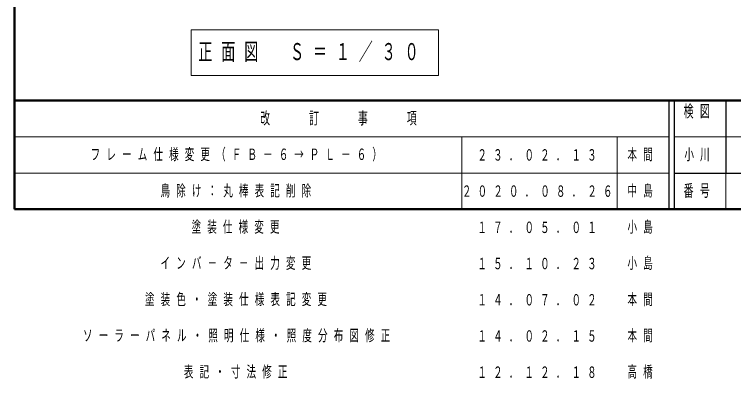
# Model space of a CAD drawing. Units: millimetres on the paper, scale 1:30. Extents: x 895 to 1260, y -330 to -40.
# Drawn here: x 895 to 1034, y -329.7 to -259.3 of the extents above; entities that cross this region are included whole.
import ezdxf

# ---------------------------------------------------------------- set-up
doc = ezdxf.new("R2010")
doc.units = ezdxf.units.MM
doc.layers.add('1_30', color=7, linetype='Continuous', lineweight=25)
doc.layers.add('NAKAMURA図枠', color=7, linetype='Continuous', lineweight=13)
doc.layers.add('図デ_タ99', color=7, linetype='Continuous')
doc.styles.add('ＭＳ ゴシック', font='')
doc.styles.get('ＭＳ ゴシック').set_extended_font_data('MS Gothic')

msp = doc.modelspace()

# ---------------------------------------------------------------- linework, layer by layer
at = {"layer": '1_30', "lineweight": 13}
for p, q in [((929.174, -262.308), (929.174, -271.108)), ((976.974, -262.308), (929.174, -262.308)), ((976.974, -271.108), (976.974, -262.308)), ((929.174, -271.108), (976.974, -271.108))]:
    msp.add_line(p, q, dxfattribs=at)
at = {"layer": 'NAKAMURA図枠', "lineweight": 50}
for p, q in [((895, -40), (895, -297)), ((895, -276), (1260, -276)), ((895, -297), (1260, -297))]:
    msp.add_line(p, q, dxfattribs=at)
at = {"layer": 'NAKAMURA図枠', "lineweight": 25}
for p, q in [((1021.5, -276), (1021.5, -297)), ((1022.5, -276), (1022.5, -297)), ((1032.5, -276), (1032.5, -290)), ((1022.5, -290), (1260, -290))]:
    msp.add_line(p, q, dxfattribs=at)
at = {"layer": 'NAKAMURA図枠'}
for p, q in [((895, -283), (1021.5, -283)), ((981.5, -283), (981.5, -297)), ((1011.5, -283), (1011.5, -297)), ((1022.5, -283), (1077.5, -283)), ((895, -290), (1021.5, -290)), ((1032.5, -290), (1032.5, -297))]:
    msp.add_line(p, q, dxfattribs=at)

# ---------------------------------------------------------------- texts
at = {"layer": '1_30', "insert": (930.574, -266.708), "char_height": 3.299, "attachment_point": 4, "style": 'ＭＳ ゴシック'}
msp.add_mtext('\\T1.64;\\W0.6;正面図\u3000Ｓ＝１／３０', dxfattribs=at)
at = {"layer": 'NAKAMURA図枠', "color": 4, "char_height": 2.346, "style": 'ＭＳ ゴシック'}
for s, insert, attachment_point in [('\\T1.64;\\W0.6;検図', (1027.5, -276.833), 2), ('\\T1.64;\\W0.6;改\u3000\u3000訂\u3000\u3000事\u3000\u3000項', (958.25, -279.5), 5), ('\\T1.64;\\W0.6;番号', (1027.5, -293.5), 5)]:
    msp.add_mtext(s, dxfattribs=dict(at, insert=insert, attachment_point=attachment_point))
at = {"layer": '図デ_タ99', "char_height": 2.199, "attachment_point": 4, "style": 'ＭＳ ゴシック'}
for s, insert in [('\\T1.64;\\W0.6;フレーム仕様変更（ＦＢ－６→ＰＬ－６）', (909.75, -286.5)), ('\\T1.64;\\W0.6;本間', (1013.5, -286.5)), ('\\T1.64;\\W0.6;２３．０２．１３', (984.5, -286.5)), ('\\T1.64;\\W0.6;小川', (1024.5, -286.5)), ('\\T1.64;\\W0.6;鳥除け：丸棒表記削除', (923.25, -293.5)), ('\\T1.64;\\W0.6;２０２０．０８．２６', (981.5, -293.5)), ('\\T1.64;\\W0.6;中島', (1013.5, -293.5)), ('\\T1.64;\\W0.6;塗装仕様変更', (929.25, -300.5)), ('\\T1.64;\\W0.6;１７．０５．０１', (984.5, -300.5)), ('\\T1.64;\\W0.6;小島', (1013.5, -300.5)), ('\\T1.64;\\W0.6;インバ－タ－出力変更', (923.25, -307.5)), ('\\T1.64;\\W0.6;１５．１０．２３', (984.5, -307.5)), ('\\T1.64;\\W0.6;小島', (1013.5, -307.5)), ('\\T1.64;\\W0.6;塗装色・塗装仕様表記変更', (920.25, -314.5)), ('\\T1.64;\\W0.6;塗装色・塗装仕様表記変更', (920.25, -314.5)), ('\\T1.64;\\W0.6;１４．０７．０２', (984.5, -314.5)), ('\\T1.64;\\W0.6;１４．０７．０２', (984.5, -314.5)), ('\\T1.64;\\W0.6;本間', (1013.5, -314.5)), ('\\T1.64;\\W0.6;本間', (1013.5, -314.5)), ('\\T1.64;\\W0.6;ソーラーパネル・照明仕様・照度分布図修正', (908.25, -321.5)), ('\\T1.64;\\W0.6;１４．０２．１５', (984.5, -321.5)), ('\\T1.64;\\W0.6;本間', (1013.5, -321.5)), ('\\T1.64;\\W0.6;表記・寸法修正', (927.75, -328.5)), ('\\T1.64;\\W0.6;１２．１２．１８', (984.5, -328.5)), ('\\T1.64;\\W0.6;高橋', (1013.5, -328.5))]:
    msp.add_mtext(s, dxfattribs=dict(at, insert=insert))

doc.saveas('drawing.dxf')
